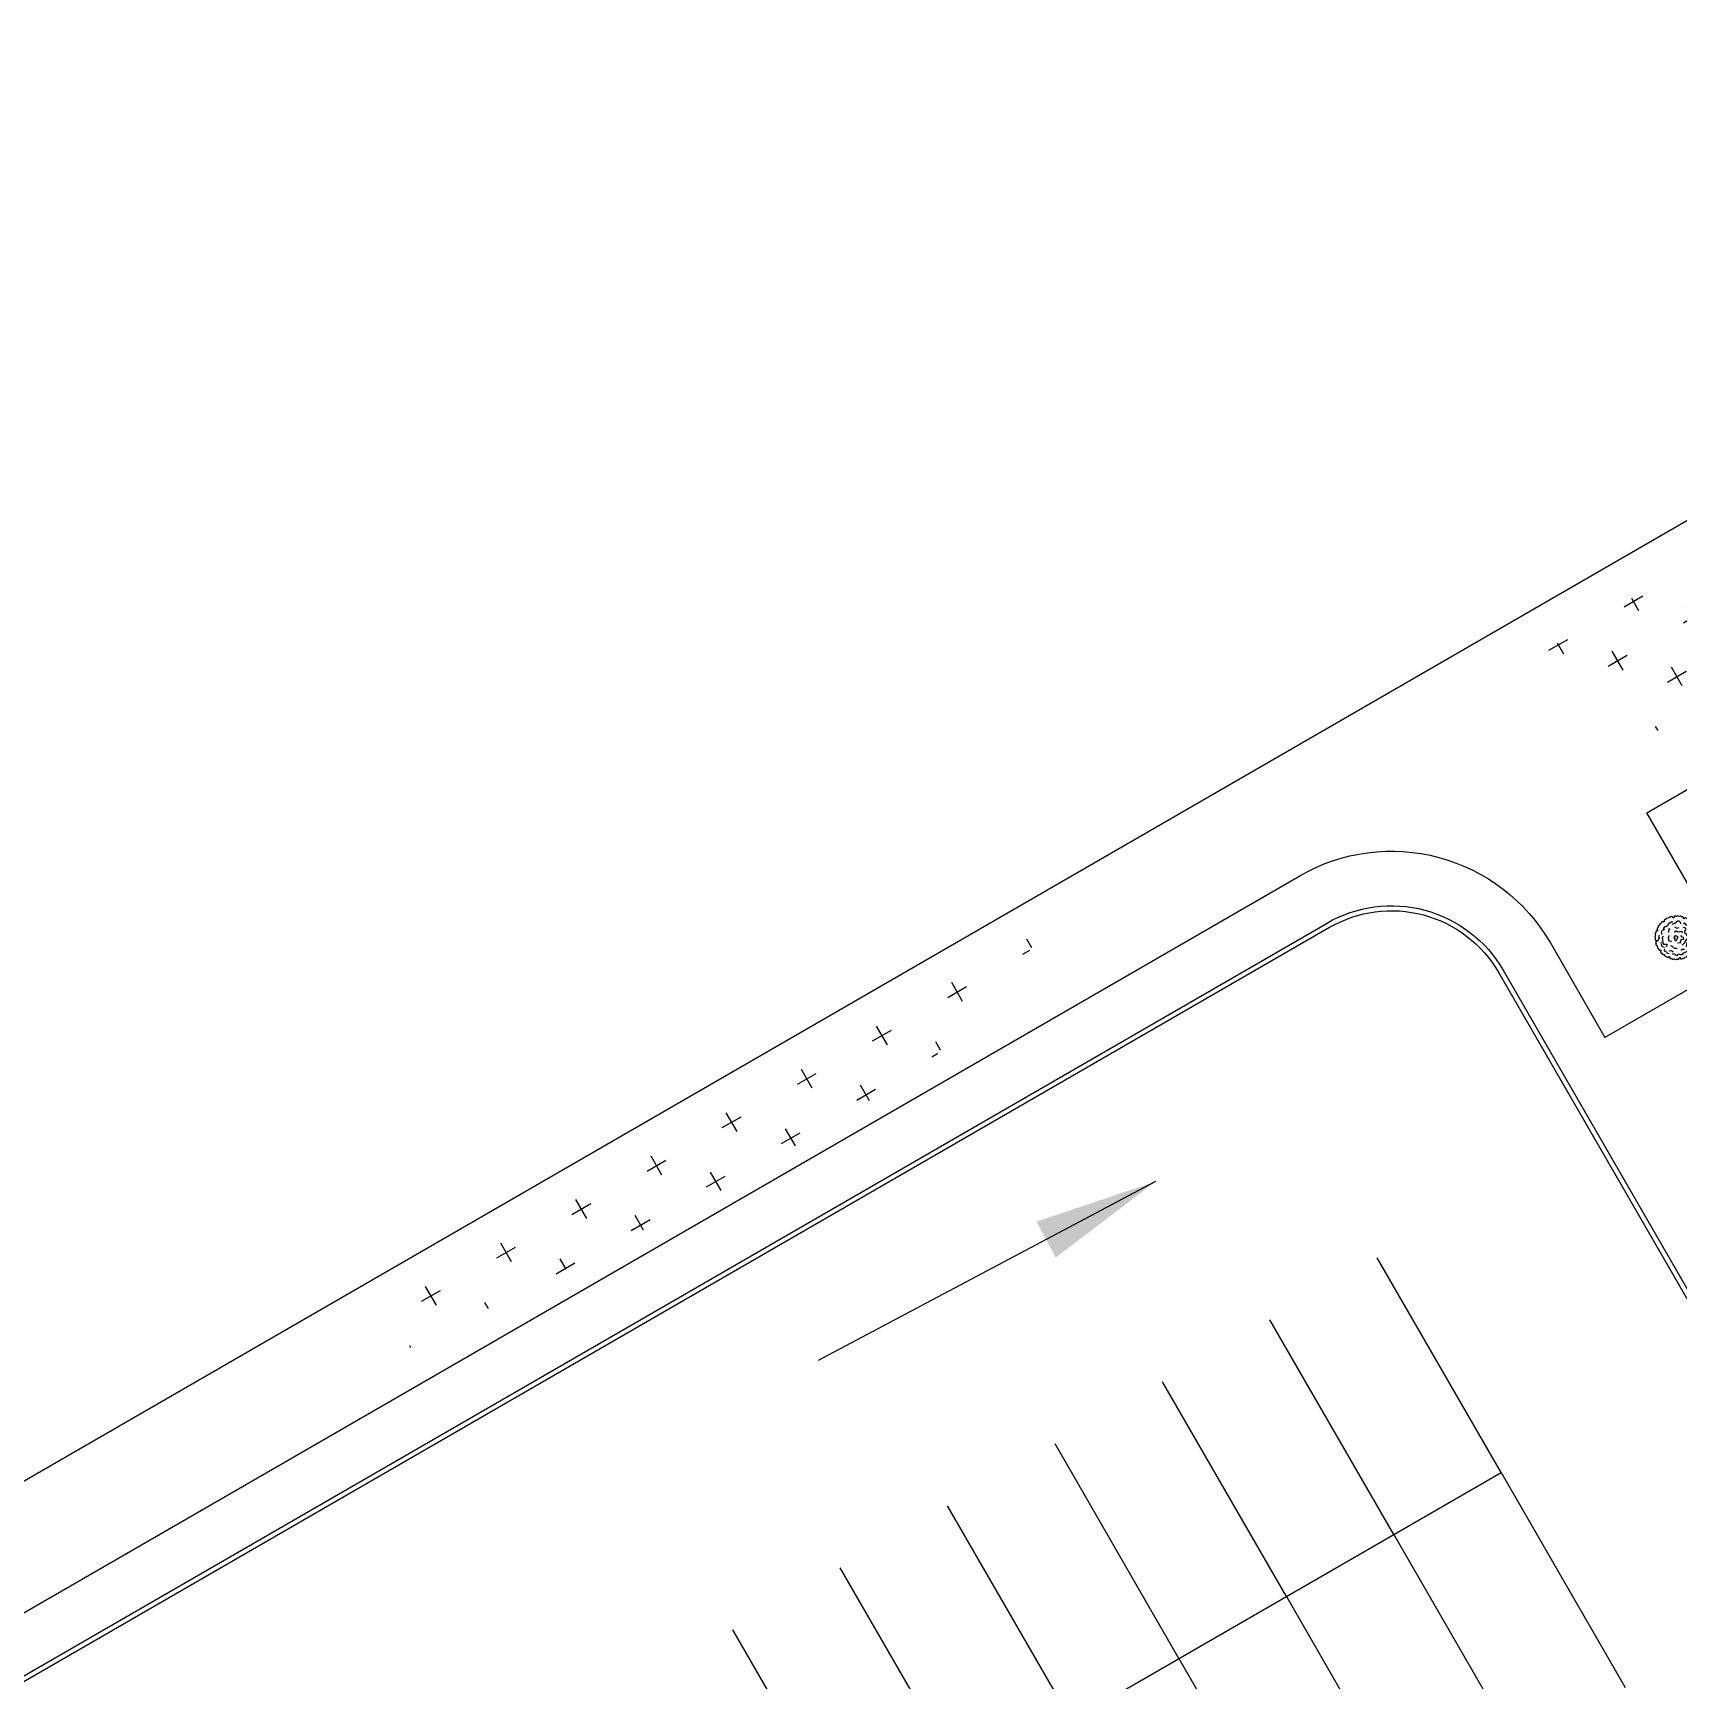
# Model space of a CAD drawing. Header units: metres. Extents: x 99558 to 100592, y 49739 to 50255.
# Drawn here: x 100009.89 to 100043.06, y 50082.42 to 50115.62 of the extents above; entities that cross this region are included whole.
import ezdxf

# ---------------------------------------------------------------- set-up
doc = ezdxf.new("R2010")
doc.units = ezdxf.units.M
doc.header["$MEASUREMENT"] = 0
for name, color, linetype in [('BuildingOutline', 160, 'Continuous'), ('Grass', 251, 'Continuous'), ('ParkingSpace', 252, 'Continuous'), ('RoadMarkings', 252, 'Continuous'), ('SiteBoundary', 10, 'Continuous'), ('Vegetation', 100, 'Continuous'), ('Walkway', 96, 'Continuous')]:
    doc.layers.add(name, color=color, linetype=linetype)
doc.styles.get("Standard").update_dxf_attribs({"font": 'arial.ttf'})
doc.dimstyles.new('BuildingStyle', dxfattribs={"dimtxt": 2.5, "dimasz": 2.5, "dimexe": 2.5, "dimexo": 0.0625, "dimgap": 2.5, "dimtad": 0, "dimtih": 1, "dimtoh": 1, "dimdec": 0, "dimzin": 0, "dimdsep": 46, "dimtxsty": 'Standard', "dimcen": 0.09, "dimadec": 0, "dimazin": 0, "dimtfac": 1, "dimtdec": 0, "dimtofl": 0, "dimtmove": 2, "dimatfit": 3, "dimfxl": 1, "dimtolj": 1, "dimtzin": 0, "dimarcsym": 0})
pattern_1 = [(30, (100000, 50000), (0.320272, 1.195272), [0.4375, -1.3125]), (120, (100000.2988, 49999.9199), (-1.195272, 0.320272), [0.4375, -1.3125])]

# ---------------------------------------------------------------- blocks, each defined once
blk = doc.blocks.new('ParkingSpaces')
at = {"layer": 'ParkingSpace'}
for points in [[(0, 5), (0, 10)], [(2.5, 5), (2.5, 10)], [(5, 5), (5, 10)], [(7.5, 5), (7.5, 10)], [(10, 5), (10, 10)], [(12.5, 5), (12.5, 10)], [(15, 5), (15, 10)], [(17.5, 5), (17.5, 10)], [(20, 5), (0, 5)], [(0, 5), (0, 0)], [(2.5, 5), (2.5, 0)], [(5, 5), (5, 0)], [(7.5, 5), (7.5, 0)], [(10, 5), (10, 0)], [(12.5, 5), (12.5, 0)], [(15, 5), (15, 0)], [(17.5, 5), (17.5, 0)]]:
    blk.add_lwpolyline(points, dxfattribs=at)
blk = doc.blocks.new('BRANCHD', base_point=(0.5, 0.5))
for p, q in [((0.951, 0.743), (0.931, 0.754)), ((0.962, 0.694), (0.951, 0.743)), ((0.974, 0.687), (0.962, 0.694)), ((0.97, 0.587), (0.994, 0.594)), ((0.97, 0.571), (0.97, 0.587)), ((1.008, 0.55), (0.97, 0.571)), ((0.987, 0.668), (0.974, 0.687)), ((0.982, 0.647), (0.987, 0.668)), ((0.997, 0.62), (0.982, 0.647)), ((0.994, 0.594), (0.997, 0.62)), ((0.998, 0.504), (1.008, 0.52)), ((1.008, 0.52), (1.008, 0.55))]:
    blk.add_line(p, q)
blk = doc.blocks.new('TREE-14')
for points in [[(14.9, 49.3), (11.3, 52.2), (6.4, 51.2), (4.4, 53), (4.4, 53), (1.2, 51.2), (-0.7, 49), (-3, 47.8), (-6.2, 47.8), (-8.3, 48.3), (-11.5, 49.5), (-13.3, 49.5), (-15.9, 47.6), (-17, 45.3)], [(-36.6, 36.5), (-38.4, 36.2), (-40.2, 33.8), (-39.8, 31.8), (-40.5, 29.1), (-46.7, 27.1), (-46.7, 24.4)], [(-42.1, 16), (-44.8, 14), (-44.4, 12.1), (-44.2, 10.6), (-44.6, 8.9), (-45.8, 6.2), (-43.7, 2.7), (-40.5, -0.2)], [(-28.5, 28.6), (-34.5, 25.6), (-34, 22.9), (-36.3, 18.5), (-37.9, 13.8), (-38.2, 8.9), (-30.4, 4.4), (-35.2, -2.2)], [(-15.2, 42.9), (-17.9, 43.1), (-19.6, 43.9), (-23.7, 43.4), (-27.4, 41.4), (-28.5, 37.9), (-28.3, 36), (-29.4, 34.5)], [(-13.1, 22.2), (-18.9, 16), (-20.9, 9.4), (-14, 3.9)], [(-1.8, 40.2), (-4.4, 38.7), (-2.5, 36.2), (-6, 35.7), (-9.4, 33), (-7.8, 30.3)], [(-2.3, -8.1), (2.3, -8.9), (3.9, -11.6), (6.4, -11.1), (7.6, -8.6), (7.6, -5.9), (13.1, -5.2), (16.3, -7.9), (17.9, -7.6), (19.8, -3.4), (17.5, -0.5), (16.1, 5.2)], [(5.7, 22.4), (11.7, 23.4), (13.1, 20.7), (16.8, 17), (23.2, 15.3), (23.7, 9.9)], [(32.9, 33.8), (33.3, 37.9), (32.4, 42.9), (29, 44.3), (24.1, 44.3), (18.4, 42.9), (9.9, 44.8)], [(12.6, 35.7), (17.2, 29.3), (23.2, 27.8)], [(32, -5.2), (31.7, 2), (29.4, 4.7), (32.2, 10.1), (38.2, 13.8), (37.5, 18), (33.3, 22.2)], [(42.5, 12.8), (45.3, 11.6), (48.5, 15.5), (47.1, 19), (44.6, 21.4), (44.2, 24.4), (43, 29.9), (38.6, 30.8)], [(50.4, -8.9), (52.2, -3.9), (52.9, -1.5), (49, 3.7), (52.2, 8.6), (53.4, 11.1)], [(-43, -4.4), (-46.2, -8.6), (-43.7, -11.3), (-43.7, -11.3), (-42.1, -15), (-43, -16.8), (-41.4, -19.2), (-39.8, -20.7)], [(-34.7, -15), (-28.1, -17.5), (-25.3, -23.7)], [(-30.4, -28.8), (-26, -29.3), (-25.8, -31.3), (-24.8, -34.5), (-22.8, -36.7), (-19.8, -37.5), (-16.3, -36), (-13.6, -38.7), (-11.3, -40.7), (-9.2, -42.4), (-6.4, -43.6), (-0.9, -40.9), (3.4, -41.2), (8, -41.9), (12.9, -40.7)], [(-23.2, -4.7), (-20, -9.4), (-17.9, -16.3), (-13.1, -19.2), (-10.6, -20.9)], [(-3.9, -31), (0.9, -30.1), (5.7, -32.8)], [(38.4, -10.6), (32.9, -12.3), (23.2, -12.6), (11.7, -18.5), (5.3, -20)], [(14.3, -31), (16.3, -26.6), (21.6, -20.9)], [(24.4, -23.9), (23.2, -28.6), (24.4, -31), (24.4, -33.8), (23.2, -40.4), (14.9, -44.8)], [(29.2, -29.3), (37.9, -25.9), (41.6, -19.2)]]:
    blk.add_lwpolyline(points)
blk.add_lwpolyline([(2.1, 13.3), (-3.5, 10.8), (-2.5, 5.9), (-5.1, 4.9), (-5.3, 2.7), (-4.4, 0.2), (0, 0), (2.1, 2.7), (5.1, 4.4), (7.6, 6.5), (4.8, 9.9)], close=True)
at = {"xscale": 120, "yscale": 120, "zscale": 120}
for rotation in [120, 90, 60.00000000000001, 30, 150, 180, 329.9999999999999, 210, 240, 270, 299.9999999999999]:
    blk.add_blockref('BRANCHD', (2.7, 6), dxfattribs=dict(at, rotation=rotation))
blk.add_blockref('BRANCHD', (2.7, 6), dxfattribs=at)

msp = doc.modelspace()

# ---------------------------------------------------------------- hatches: boundary and pattern name
at = {"layer": 'Grass'}
h = msp.add_hatch(dxfattribs=at)
h.set_pattern_fill('CROSS', color=256, scale=3.5)
h.set_pattern_definition(pattern_1)
h.paths.add_polyline_path([(100049.719, 50105.024), (100042.563, 50101.51), (100040.242, 50103.083), (100047.452, 50107.422), (100058.429, 50111.2)])
h = msp.add_hatch(dxfattribs=at)
h.set_pattern_fill('CROSS', color=256, scale=3.5)
h.set_pattern_definition(pattern_1)
h.paths.add_polyline_path([(100023.727, 50092.261), (100016.785, 50088.751), (100017.409, 50090.163), (100030.53, 50097.738), (100027.873, 50094.765)])

# ---------------------------------------------------------------- linework, layer by layer
at = {"layer": 'BuildingOutline'}
msp.add_lwpolyline([(100064.755, 50101.241), (100047.434, 50091.241), (100042.434, 50099.901), (100059.755, 50109.901)], close=True, dxfattribs=at)
at = {"layer": 'SiteBoundary'}
msp.add_lwpolyline([(99965, 50060.622), (100060.263, 50115.622)], dxfattribs=at)
at = {"layer": 'Walkway'}
for points in [[(99991.876, 50066.67), (99990.776, 50068.576, -0.414214), (99992.131, 50073.63), (100035.432, 50098.63, -0.414214), (100040.486, 50097.276), (100041.586, 50095.37)], [(100041.686, 50022.797, 0.414214), (100043.48, 50029.491, 0.414214), (100036.786, 50031.284), (100021.631, 50022.534, -0.414214), (100018.079, 50023.486), (99991.729, 50069.126, -0.414214), (99992.681, 50072.677), (100035.982, 50097.677, -0.414214), (100039.534, 50096.726), (100065.884, 50051.086, -0.414214), (100064.932, 50047.534), (100049.777, 50038.784, 0.414214), (100047.983, 50032.091, 0.414214), (100054.677, 50030.297)], [(100041.736, 50022.711), (100041.736, 50022.711, 0.414214), (100043.566, 50029.541), (100043.566, 50029.541, 0.414214), (100036.736, 50031.371), (100021.581, 50022.621, -0.414214), (100018.166, 50023.536), (99991.816, 50069.176, -0.414214), (99992.731, 50072.591), (100036.032, 50097.591, -0.414214), (100039.447, 50096.676), (100065.797, 50051.036, -0.414214), (100064.882, 50047.621), (100049.727, 50038.871, 0.414214), (100047.896, 50032.041), (100047.896, 50032.041, 0.414214), (100054.727, 50030.211)]]:
    msp.add_lwpolyline(points, format="xyb", dxfattribs=at)
msp.add_lwpolyline([(100044.184, 50096.87), (100041.586, 50095.37)], dxfattribs=at)

# ---------------------------------------------------------------- block references
at = {"xscale": -1, "rotation": 29.99999999993395}
msp.add_blockref('ParkingSpaces', (100041.992, 50082.268), dxfattribs=at)
at = {"layer": 'Vegetation', "color": 0, "xscale": 0.007128500559955295, "yscale": 0.007128500559955295, "zscale": 0.007128500559955295, "rotation": 30.00000000000242}
msp.add_blockref('TREE-14', (100043.037, 50097.335), dxfattribs=at)

# ---------------------------------------------------------------- leaders
at = {"layer": 'RoadMarkings'}
msp.add_leader([(100032.526, 50092.466), (100025.718, 50088.859)], dimstyle='BuildingStyle', override={"dimgap": 2.5, "dimtad": 0}, dxfattribs=at)

doc.saveas('drawing.dxf')
